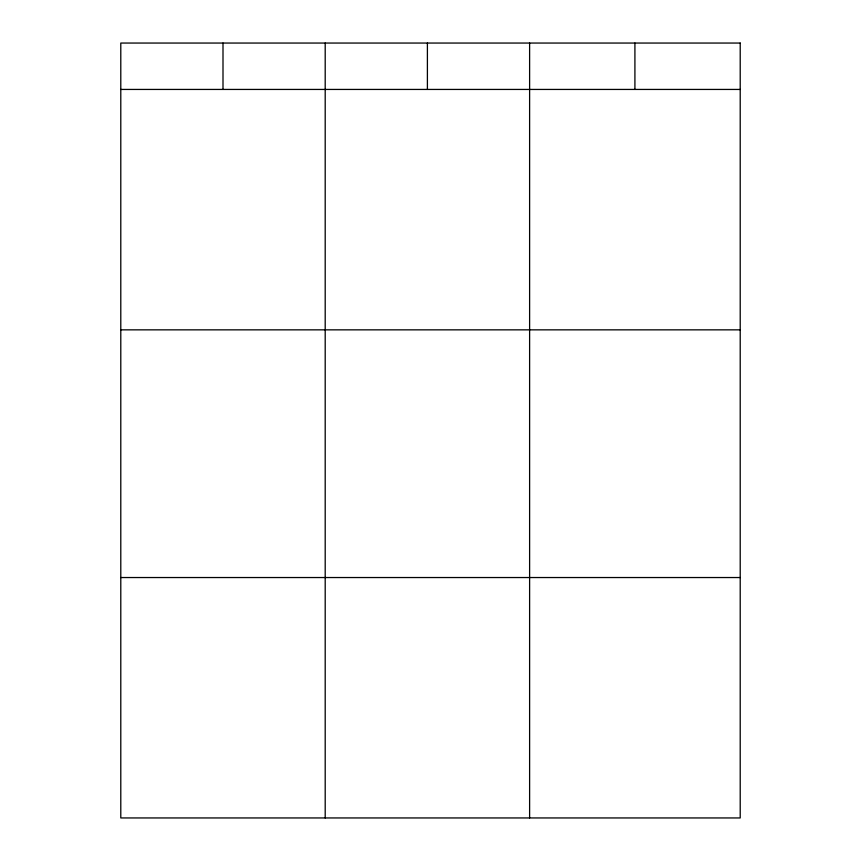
<?xml version="1.0" encoding="UTF-8"?>
<svg xmlns="http://www.w3.org/2000/svg" width="861" height="861" viewBox="0 0 861 861"><rect width="100%" height="100%" fill="white"/><g stroke="black" fill="none" stroke-linecap="round" stroke-linejoin="round"><path stroke-width="1.29" d="M120.788 89.436L740.212 89.436M120.788 329.849L740.212 329.849M120.788 577.537L740.212 577.537M634.912 43.05L634.912 89.436M529.612 43.05L529.612 817.95M427.4 43.05L427.4 89.436M325.2 43.05L325.2 817.95M222.999 43.05L222.999 89.436M740.212 43.05L120.788 43.05L120.788 817.95L740.212 817.95L740.212 43.05"/></g></svg>
